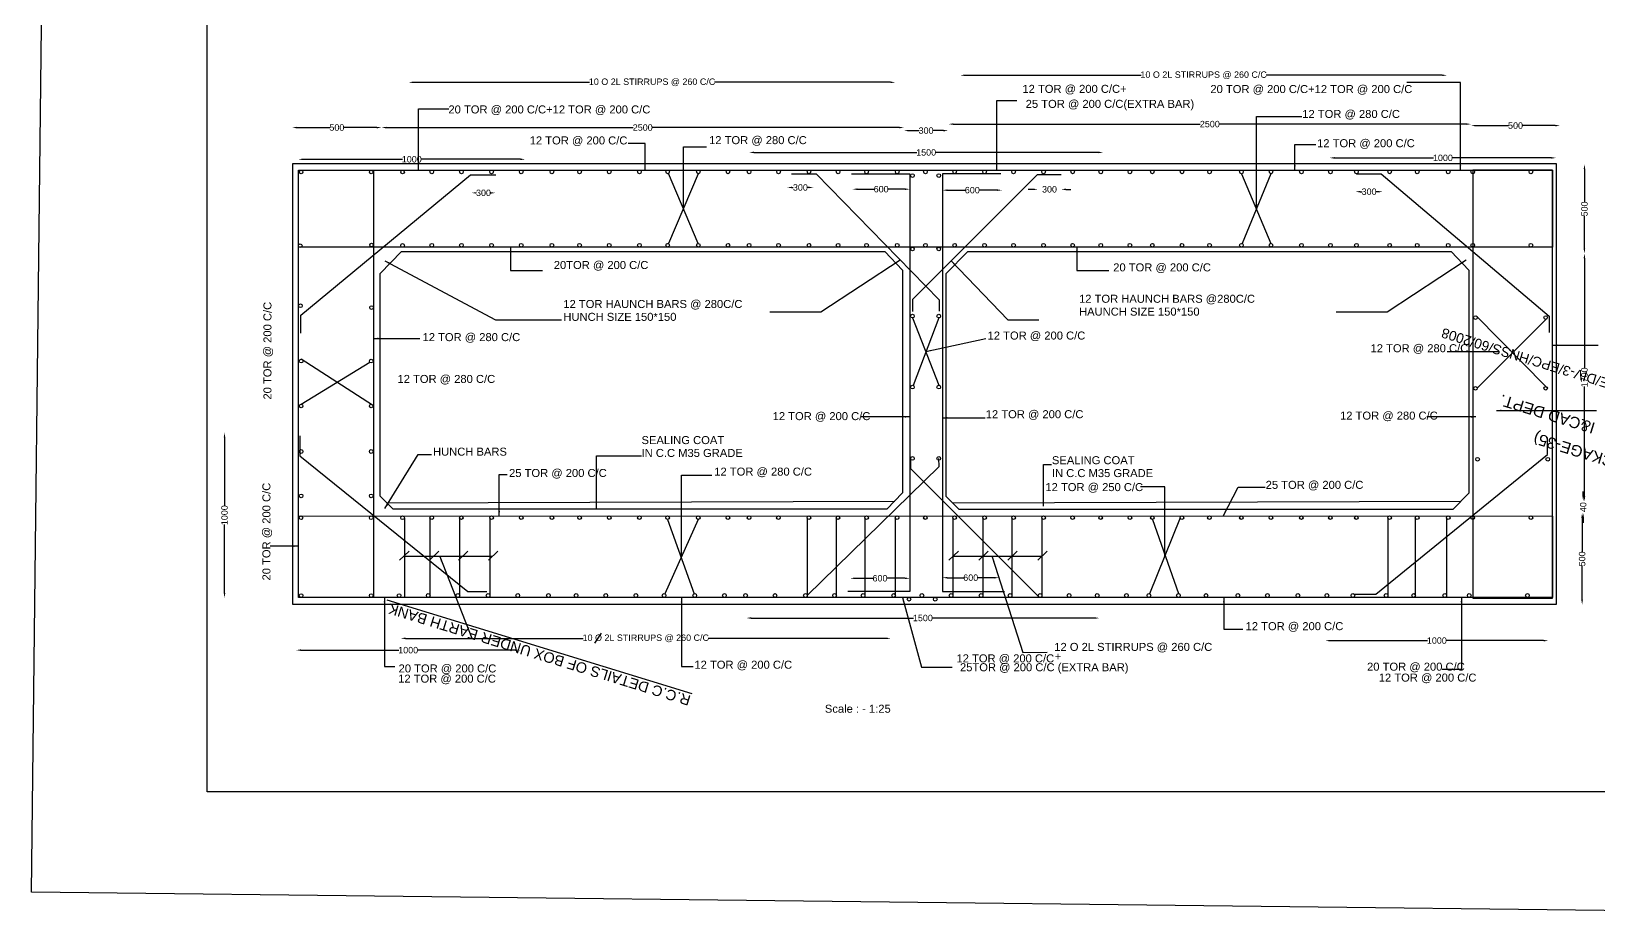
# Model space of a CAD drawing. Header units: millimetres. Extents: x 15950 to 31264, y 6093 to 16686.
# Drawn here: x 15950 to 25741, y 6093 to 11645 of the extents above; entities that cross this region are included whole.
import ezdxf

# ---------------------------------------------------------------- set-up
doc = ezdxf.new("R2010")
doc.units = ezdxf.units.MM
doc.header["$MEASUREMENT"] = 0
for name, color, linetype in [('DWG', 7, 'Continuous'), ('TEXT', 7, 'Continuous'), ('TXT @ 1', 7, 'Continuous')]:
    doc.layers.add(name, color=color, linetype=linetype)
doc.styles.add('Notes', font='arial.ttf', dxfattribs={"height": 0.1})
doc.styles.get("Standard").update_dxf_attribs({"font": 'arial.ttf'})
doc.dimstyles.new('Civil', dxfattribs={"dimtxt": 40, "dimasz": 30, "dimexe": 0.1, "dimexo": 0.0625, "dimgap": 0.09, "dimtad": 0, "dimdec": 0, "dimzin": 12, "dimdsep": 46, "dimtxsty": 'Standard', "dimcen": 0.1, "dimse1": 1, "dimse2": 1, "dimaunit": 1, "dimadec": 5, "dimazin": 2, "dimtfac": 1, "dimtdec": 0, "dimtofl": 0, "dimtmove": 0, "dimatfit": 3, "dimfxl": 1, "dimfrac": 1, "dimtolj": 1, "dimtzin": 0, "dimarcsym": 0})
picture_1 = doc.add_image_def('image1.jpg', size_in_pixel=(4808, 3296))

# ---------------------------------------------------------------- blocks, each defined once
blk = doc.blocks.new('*D75')
at = {"layer": 'Defpoints', "color": 0, "transparency": 16777216}
for p in [(17580, 11042.9), (18137.3, 11044.6), (18137.3, 11042.9)]:
    blk.add_point(p, dxfattribs=at)
at = {"layer": 'TEXT', "color": 0, "lineweight": -2, "transparency": 16777216}
for p, q in [((17610, 11044.6), (17814.4, 11044.6)), ((18107.3, 11044.6), (17902.8, 11044.6))]:
    blk.add_line(p, q, dxfattribs=at)
at = {"layer": 'TEXT', "color": 0, "transparency": 16777216}
for points in [[(17610, 11049.6), (17610, 11039.6), (17580, 11044.6)], [(18107.3, 11049.6), (18107.3, 11039.6), (18137.3, 11044.6)]]:
    blk.add_solid(points, dxfattribs=at)
at = {"layer": 'TEXT', "color": 0, "transparency": 16777216, "insert": (17858.6, 11044.6), "char_height": 40, "attachment_point": 5}
blk.add_mtext('\\A1;500', dxfattribs=at)
blk = doc.blocks.new('*D76')
at = {"layer": 'Defpoints', "color": 0, "transparency": 16777216}
for p in [(18137.3, 11026.9), (21401.6, 11044.6), (21401.6, 11026.9)]:
    blk.add_point(p, dxfattribs=at)
at = {"layer": 'TEXT', "color": 0, "lineweight": -2, "transparency": 16777216}
for p, q in [((18167.3, 11044.6), (19709.3, 11044.6)), ((21371.6, 11044.6), (19829.5, 11044.6))]:
    blk.add_line(p, q, dxfattribs=at)
at = {"layer": 'TEXT', "color": 0, "transparency": 16777216}
for points in [[(18167.3, 11049.6), (18167.3, 11039.6), (18137.3, 11044.6)], [(21371.6, 11049.6), (21371.6, 11039.6), (21401.6, 11044.6)]]:
    blk.add_solid(points, dxfattribs=at)
at = {"layer": 'TEXT', "color": 0, "transparency": 16777216, "insert": (19769.4, 11044.6), "char_height": 40, "attachment_point": 5}
blk.add_mtext('\\A1;2500', dxfattribs=at)
blk = doc.blocks.new('*D77')
at = {"layer": 'Defpoints', "color": 0, "transparency": 16777216}
for p in [(20434.2, 10894.9), (22645.3, 10894.9), (22645.3, 10889.5)]:
    blk.add_point(p, dxfattribs=at)
at = {"layer": 'TEXT', "color": 0, "lineweight": -2, "transparency": 16777216}
for p, q in [((20464.2, 10889.5), (21481.9, 10889.5)), ((22615.3, 10889.5), (21597.6, 10889.5))]:
    blk.add_line(p, q, dxfattribs=at)
at = {"layer": 'TEXT', "color": 0, "transparency": 16777216}
for points in [[(20464.2, 10894.5), (20464.2, 10884.5), (20434.2, 10889.5)], [(22615.3, 10894.5), (22615.3, 10884.5), (22645.3, 10889.5)]]:
    blk.add_solid(points, dxfattribs=at)
at = {"layer": 'TEXT', "color": 0, "transparency": 16777216, "insert": (21539.8, 10889.5), "char_height": 40, "attachment_point": 5}
blk.add_mtext('\\A1;1500', dxfattribs=at)
blk = doc.blocks.new('*D78')
at = {"layer": 'Defpoints', "color": 0, "transparency": 16777216}
for p in [(21401.6, 11026.9), (21677.7, 11026.9), (21677.7, 11025.6)]:
    blk.add_point(p, dxfattribs=at)
at = {"layer": 'TEXT', "color": 0, "lineweight": -2, "transparency": 16777216}
for p, q in [((21431.6, 11025.6), (21495.4, 11025.6)), ((21647.7, 11025.6), (21583.8, 11025.6))]:
    blk.add_line(p, q, dxfattribs=at)
at = {"layer": 'TEXT', "color": 0, "transparency": 16777216}
for points in [[(21431.6, 11030.6), (21431.6, 11020.6), (21401.6, 11025.6)], [(21647.7, 11030.6), (21647.7, 11020.6), (21677.7, 11025.6)]]:
    blk.add_solid(points, dxfattribs=at)
at = {"layer": 'TEXT', "color": 0, "transparency": 16777216, "insert": (21539.6, 11025.6), "char_height": 40, "attachment_point": 5}
blk.add_mtext('\\A1;300', dxfattribs=at)
blk = doc.blocks.new('*D79')
at = {"layer": 'Defpoints', "color": 0, "transparency": 16777216}
for p in [(24943.6, 11066.2), (21680.4, 11025.2), (24943.6, 11025.2)]:
    blk.add_point(p, dxfattribs=at)
at = {"layer": 'TEXT', "color": 0, "lineweight": -2, "transparency": 16777216}
for p, q in [((21710.4, 11066.2), (23251.9, 11066.2)), ((24913.6, 11066.2), (23372.1, 11066.2))]:
    blk.add_line(p, q, dxfattribs=at)
at = {"layer": 'TEXT', "color": 0, "transparency": 16777216}
for points in [[(21710.4, 11071.2), (21710.4, 11061.2), (21680.4, 11066.2)], [(24913.6, 11071.2), (24913.6, 11061.2), (24943.6, 11066.2)]]:
    blk.add_solid(points, dxfattribs=at)
at = {"layer": 'TEXT', "color": 0, "transparency": 16777216, "insert": (23312, 11066.2), "char_height": 40, "attachment_point": 5}
blk.add_mtext('\\A1;2500', dxfattribs=at)
blk = doc.blocks.new('*D80')
at = {"layer": 'Defpoints', "color": 0, "transparency": 16777216}
for p in [(24943.6, 11066.2), (25500, 11066.2), (25500, 11056.9)]:
    blk.add_point(p, dxfattribs=at)
at = {"layer": 'TEXT', "color": 0, "lineweight": -2, "transparency": 16777216}
for p, q in [((24973.6, 11056.9), (25177.6, 11056.9)), ((25470, 11056.9), (25266, 11056.9))]:
    blk.add_line(p, q, dxfattribs=at)
at = {"layer": 'TEXT', "color": 0, "transparency": 16777216}
for points in [[(24973.6, 11061.9), (24973.6, 11051.9), (24943.6, 11056.9)], [(25470, 11061.9), (25470, 11051.9), (25500, 11056.9)]]:
    blk.add_solid(points, dxfattribs=at)
at = {"layer": 'TEXT', "color": 0, "transparency": 16777216, "insert": (25221.8, 11056.9), "char_height": 40, "attachment_point": 5}
blk.add_mtext('\\A1;500', dxfattribs=at)
blk = doc.blocks.new('*D81')
at = {"layer": 'Defpoints', "color": 0, "transparency": 16777216}
for p in [(20672.1, 10672), (20836.4, 10672), (20836.4, 10670.7)]:
    blk.add_point(p, dxfattribs=at)
at = {"layer": 'TEXT', "color": 0, "lineweight": -2, "transparency": 16777216}
for p, q in [((20702.1, 10670.7), (20710, 10670.7)), ((20806.4, 10670.7), (20798.4, 10670.7))]:
    blk.add_line(p, q, dxfattribs=at)
at = {"layer": 'TEXT', "color": 0, "transparency": 16777216}
for points in [[(20702.1, 10675.7), (20702.1, 10665.7), (20672.1, 10670.7)], [(20806.4, 10675.7), (20806.4, 10665.7), (20836.4, 10670.7)]]:
    blk.add_solid(points, dxfattribs=at)
at = {"layer": 'TEXT', "color": 0, "transparency": 16777216, "insert": (20754.2, 10670.7), "char_height": 40, "attachment_point": 5}
blk.add_mtext('\\A1;300', dxfattribs=at)
blk = doc.blocks.new('*D97')
at = {"layer": 'Defpoints', "color": 0, "transparency": 16777216}
for p in [(21080.6, 10659.9), (21437.2, 10659.9), (21437.2, 10659.9)]:
    blk.add_point(p, dxfattribs=at)
at = {"layer": 'TEXT', "color": 0, "lineweight": -2, "transparency": 16777216}
for p, q in [((21110.6, 10659.9), (21214.6, 10659.9)), ((21407.2, 10659.9), (21303.2, 10659.9))]:
    blk.add_line(p, q, dxfattribs=at)
at = {"layer": 'TEXT', "color": 0, "transparency": 16777216}
for points in [[(21110.6, 10664.9), (21110.6, 10654.9), (21080.6, 10659.9)], [(21407.2, 10664.9), (21407.2, 10654.9), (21437.2, 10659.9)]]:
    blk.add_solid(points, dxfattribs=at)
at = {"layer": 'TEXT', "color": 0, "transparency": 16777216, "insert": (21258.9, 10659.9), "char_height": 40, "attachment_point": 5}
blk.add_mtext('\\A1;600', dxfattribs=at)
blk = doc.blocks.new('*D98')
at = {"layer": 'Defpoints', "color": 0, "transparency": 16777216}
for p in [(21642, 10655.1), (22014.3, 10655.1), (22014.3, 10653.8)]:
    blk.add_point(p, dxfattribs=at)
at = {"layer": 'TEXT', "color": 0, "lineweight": -2, "transparency": 16777216}
for p, q in [((21672, 10653.8), (21783.8, 10653.8)), ((21984.3, 10653.8), (21872.5, 10653.8))]:
    blk.add_line(p, q, dxfattribs=at)
at = {"layer": 'TEXT', "color": 0, "transparency": 16777216}
for points in [[(21672, 10658.8), (21672, 10648.8), (21642, 10653.8)], [(21984.3, 10658.8), (21984.3, 10648.8), (22014.3, 10653.8)]]:
    blk.add_solid(points, dxfattribs=at)
at = {"layer": 'TEXT', "color": 0, "transparency": 16777216, "insert": (21828.2, 10653.8), "char_height": 40, "attachment_point": 5}
blk.add_mtext('\\A1;600', dxfattribs=at)
blk = doc.blocks.new('*D82')
at = {"layer": 'Defpoints', "color": 0, "transparency": 16777216}
for p in [(22237.2, 10656.3), (22383.5, 10658.8), (22383.5, 10656.3)]:
    blk.add_point(p, dxfattribs=at)
at = {"layer": 'TEXT', "color": 0, "lineweight": -2, "transparency": 16777216}
for p, q in [((22207.2, 10658.8), (22177.2, 10658.8)), ((22413.5, 10658.8), (22443.5, 10658.8))]:
    blk.add_line(p, q, dxfattribs=at)
at = {"layer": 'TEXT', "color": 0, "transparency": 16777216}
for points in [[(22207.2, 10663.8), (22207.2, 10653.8), (22237.2, 10658.8)], [(22413.5, 10663.8), (22413.5, 10653.8), (22383.5, 10658.8)]]:
    blk.add_solid(points, dxfattribs=at)
at = {"layer": 'TEXT', "color": 0, "transparency": 16777216, "insert": (22310.4, 10658.8), "char_height": 40, "attachment_point": 5}
blk.add_mtext('\\A1;300', dxfattribs=at)
blk = doc.blocks.new('*D83')
at = {"layer": 'Defpoints', "color": 0, "transparency": 16777216}
for p in [(24222.1, 10647.3), (24392.1, 10647.3), (24392.1, 10644.2)]:
    blk.add_point(p, dxfattribs=at)
at = {"layer": 'TEXT', "color": 0, "lineweight": -2, "transparency": 16777216}
for p, q in [((24252.1, 10644.2), (24262.9, 10644.2)), ((24362.1, 10644.2), (24351.3, 10644.2))]:
    blk.add_line(p, q, dxfattribs=at)
at = {"layer": 'TEXT', "color": 0, "transparency": 16777216}
for points in [[(24252.1, 10649.2), (24252.1, 10639.2), (24222.1, 10644.2)], [(24362.1, 10649.2), (24362.1, 10639.2), (24392.1, 10644.2)]]:
    blk.add_solid(points, dxfattribs=at)
at = {"layer": 'TEXT', "color": 0, "transparency": 16777216, "insert": (24307.1, 10644.2), "char_height": 40, "attachment_point": 5}
blk.add_mtext('\\A1;300', dxfattribs=at)
blk = doc.blocks.new('*D84')
at = {"layer": 'Defpoints', "color": 0, "transparency": 16777216}
for p in [(24061.3, 10849.2), (25475.1, 10855.4), (25475.1, 10849.2)]:
    blk.add_point(p, dxfattribs=at)
at = {"layer": 'TEXT', "color": 0, "lineweight": -2, "transparency": 16777216}
for p, q in [((24091.3, 10855.4), (24710.3, 10855.4)), ((25445.1, 10855.4), (24826.1, 10855.4))]:
    blk.add_line(p, q, dxfattribs=at)
at = {"layer": 'TEXT', "color": 0, "transparency": 16777216}
for points in [[(24091.3, 10860.4), (24091.3, 10850.4), (24061.3, 10855.4)], [(25445.1, 10860.4), (25445.1, 10850.4), (25475.1, 10855.4)]]:
    blk.add_solid(points, dxfattribs=at)
at = {"layer": 'TEXT', "color": 0, "transparency": 16777216, "insert": (24768.2, 10855.4), "char_height": 40, "attachment_point": 5}
blk.add_mtext('\\A1;1000', dxfattribs=at)
blk = doc.blocks.new('*D85')
at = {"layer": 'Defpoints', "color": 0, "transparency": 16777216}
for p in [(25648.2, 10815.3), (25652.3, 10815.3), (25648.2, 10258.2)]:
    blk.add_point(p, dxfattribs=at)
at = {"layer": 'TEXT', "color": 0, "lineweight": -2, "transparency": 16777216}
for p, q in [((25652.3, 10785.3), (25652.3, 10581)), ((25652.3, 10288.2), (25652.3, 10492.5))]:
    blk.add_line(p, q, dxfattribs=at)
at = {"layer": 'TEXT', "color": 0, "transparency": 16777216}
for points in [[(25647.3, 10785.3), (25657.3, 10785.3), (25652.3, 10815.3)], [(25647.3, 10288.2), (25657.3, 10288.2), (25652.3, 10258.2)]]:
    blk.add_solid(points, dxfattribs=at)
at = {"layer": 'TEXT', "color": 0, "transparency": 16777216, "insert": (25652.3, 10536.7), "char_height": 40, "attachment_point": 5, "rotation": 90}
blk.add_mtext('\\A1;500', dxfattribs=at)
blk = doc.blocks.new('*D86')
at = {"layer": 'Defpoints', "color": 0, "transparency": 16777216}
for p in [(25652.3, 10258.2), (25652.3, 8711.8), (25652.3, 8711.8)]:
    blk.add_point(p, dxfattribs=at)
at = {"layer": 'TEXT', "color": 0, "lineweight": -2, "transparency": 16777216}
for p, q in [((25652.3, 10228.2), (25652.3, 9542.9)), ((25652.3, 8741.8), (25652.3, 9427.1))]:
    blk.add_line(p, q, dxfattribs=at)
at = {"layer": 'TEXT', "color": 0, "transparency": 16777216}
for points in [[(25647.3, 10228.2), (25657.3, 10228.2), (25652.3, 10258.2)], [(25647.3, 8741.8), (25657.3, 8741.8), (25652.3, 8711.8)]]:
    blk.add_solid(points, dxfattribs=at)
at = {"layer": 'TEXT', "color": 0, "transparency": 16777216, "insert": (25652.3, 9485), "char_height": 40, "attachment_point": 5, "rotation": 90}
blk.add_mtext('\\A1;1700', dxfattribs=at)
blk = doc.blocks.new('*D87')
at = {"layer": 'Defpoints', "color": 0, "transparency": 16777216}
for p in [(25644.9, 8637.6), (25652.3, 8711.8), (25652.3, 8637.6)]:
    blk.add_point(p, dxfattribs=at)
at = {"layer": 'TEXT', "color": 0, "lineweight": -2, "transparency": 16777216}
for p, q in [((25644.9, 8741.8), (25644.9, 8771.8)), ((25644.9, 8607.6), (25644.9, 8577.6))]:
    blk.add_line(p, q, dxfattribs=at)
at = {"layer": 'TEXT', "color": 0, "transparency": 16777216}
for points in [[(25639.9, 8741.8), (25649.9, 8741.8), (25644.9, 8711.8)], [(25639.9, 8607.6), (25649.9, 8607.6), (25644.9, 8637.6)]]:
    blk.add_solid(points, dxfattribs=at)
at = {"layer": 'TEXT', "color": 0, "transparency": 16777216, "insert": (25644.9, 8674.7), "char_height": 40, "attachment_point": 5, "rotation": 90}
blk.add_mtext('\\A1;40', dxfattribs=at)
blk = doc.blocks.new('*D88')
at = {"layer": 'Defpoints', "color": 0, "transparency": 16777216}
for p in [(25644.9, 8637.6), (25637.7, 8066.1), (25644.9, 8066.1)]:
    blk.add_point(p, dxfattribs=at)
at = {"layer": 'TEXT', "color": 0, "lineweight": -2, "transparency": 16777216}
for p, q in [((25637.7, 8607.6), (25637.7, 8396)), ((25637.7, 8096.1), (25637.7, 8307.6))]:
    blk.add_line(p, q, dxfattribs=at)
at = {"layer": 'TEXT', "color": 0, "transparency": 16777216}
for points in [[(25632.7, 8607.6), (25642.7, 8607.6), (25637.7, 8637.6)], [(25632.7, 8096.1), (25642.7, 8096.1), (25637.7, 8066.1)]]:
    blk.add_solid(points, dxfattribs=at)
at = {"layer": 'TEXT', "color": 0, "transparency": 16777216, "insert": (25637.7, 8351.8), "char_height": 40, "attachment_point": 5, "rotation": 90}
blk.add_mtext('\\A1;500', dxfattribs=at)
blk = doc.blocks.new('*D90')
at = {"layer": 'Defpoints', "color": 0, "transparency": 16777216}
for p in [(24033.2, 7848.4), (25427.3, 7848.4), (25427.3, 7841.1)]:
    blk.add_point(p, dxfattribs=at)
at = {"layer": 'TEXT', "color": 0, "lineweight": -2, "transparency": 16777216}
for p, q in [((24063.2, 7841.1), (24672.4, 7841.1)), ((25397.3, 7841.1), (24788.1, 7841.1))]:
    blk.add_line(p, q, dxfattribs=at)
at = {"layer": 'TEXT', "color": 0, "transparency": 16777216}
for points in [[(24063.2, 7846.1), (24063.2, 7836.1), (24033.2, 7841.1)], [(25397.3, 7846.1), (25397.3, 7836.1), (25427.3, 7841.1)]]:
    blk.add_solid(points, dxfattribs=at)
at = {"layer": 'TEXT', "color": 0, "transparency": 16777216, "insert": (24730.3, 7841.1), "char_height": 40, "attachment_point": 5}
blk.add_mtext('\\A1;1000', dxfattribs=at)
blk = doc.blocks.new('*D91')
at = {"layer": 'Defpoints', "color": 0, "transparency": 16777216}
for p in [(20417.3, 7986.8), (22621.8, 7986.8), (22621.8, 7982.4)]:
    blk.add_point(p, dxfattribs=at)
at = {"layer": 'TEXT', "color": 0, "lineweight": -2, "transparency": 16777216}
for p, q in [((20447.3, 7982.4), (21461.7, 7982.4)), ((22591.8, 7982.4), (21577.4, 7982.4))]:
    blk.add_line(p, q, dxfattribs=at)
at = {"layer": 'TEXT', "color": 0, "transparency": 16777216}
for points in [[(20447.3, 7987.4), (20447.3, 7977.4), (20417.3, 7982.4)], [(22591.8, 7987.4), (22591.8, 7977.4), (22621.8, 7982.4)]]:
    blk.add_solid(points, dxfattribs=at)
at = {"layer": 'TEXT', "color": 0, "transparency": 16777216, "insert": (21519.5, 7982.4), "char_height": 40, "attachment_point": 5}
blk.add_mtext('\\A1;1500', dxfattribs=at)
blk = doc.blocks.new('*D99')
at = {"layer": 'Defpoints', "color": 0, "transparency": 16777216}
for p in [(21066.1, 8230.4), (21437.2, 8230.4), (21437.2, 8230.4)]:
    blk.add_point(p, dxfattribs=at)
at = {"layer": 'TEXT', "color": 0, "lineweight": -2, "transparency": 16777216}
for p, q in [((21096.1, 8230.4), (21207.3, 8230.4)), ((21407.2, 8230.4), (21296, 8230.4))]:
    blk.add_line(p, q, dxfattribs=at)
at = {"layer": 'TEXT', "color": 0, "transparency": 16777216}
for points in [[(21096.1, 8235.4), (21096.1, 8225.4), (21066.1, 8230.4)], [(21407.2, 8235.4), (21407.2, 8225.4), (21437.2, 8230.4)]]:
    blk.add_solid(points, dxfattribs=at)
at = {"layer": 'TEXT', "color": 0, "transparency": 16777216, "insert": (21251.6, 8230.4), "char_height": 40, "attachment_point": 5}
blk.add_mtext('\\A1;600', dxfattribs=at)
blk = doc.blocks.new('*D100')
at = {"layer": 'Defpoints', "color": 0, "transparency": 16777216}
for p in [(21642, 8230.4), (21994.8, 8234.1), (21994.8, 8234.1)]:
    blk.add_point(p, dxfattribs=at)
at = {"layer": 'TEXT', "color": 0, "lineweight": -2, "transparency": 16777216}
for p, q in [((21672, 8234.1), (21774.1, 8234.1)), ((21964.8, 8234.1), (21862.7, 8234.1))]:
    blk.add_line(p, q, dxfattribs=at)
at = {"layer": 'TEXT', "color": 0, "transparency": 16777216}
for points in [[(21672, 8239.1), (21672, 8229.1), (21642, 8234.1)], [(21964.8, 8239.1), (21964.8, 8229.1), (21994.8, 8234.1)]]:
    blk.add_solid(points, dxfattribs=at)
at = {"layer": 'TEXT', "color": 0, "transparency": 16777216, "insert": (21818.4, 8234.1), "char_height": 40, "attachment_point": 5}
blk.add_mtext('\\A1;600', dxfattribs=at)
blk = doc.blocks.new('*D92')
at = {"layer": 'Defpoints', "color": 0, "transparency": 16777216}
for p in [(18257.4, 7852.4), (21319.5, 7855.5), (21319.5, 7852.4)]:
    blk.add_point(p, dxfattribs=at)
at = {"layer": 'TEXT', "color": 0, "lineweight": -2, "transparency": 16777216}
for p, q in [((18287.4, 7855.5), (19397.7, 7855.5)), ((21289.5, 7855.5), (20179.2, 7855.5))]:
    blk.add_line(p, q, dxfattribs=at)
at = {"layer": 'TEXT', "color": 0, "transparency": 16777216}
for points in [[(18287.4, 7860.5), (18287.4, 7850.5), (18257.4, 7855.5)], [(21289.5, 7860.5), (21289.5, 7850.5), (21319.5, 7855.5)]]:
    blk.add_solid(points, dxfattribs=at)
at = {"layer": 'TEXT', "color": 0, "transparency": 16777216, "insert": (19788.5, 7855.5), "char_height": 40, "attachment_point": 5}
blk.add_mtext('\\A1;10 O 2L STIRRUPS @ 260 C/C', dxfattribs=at)
blk = doc.blocks.new('*D93')
at = {"layer": 'Defpoints', "color": 0, "transparency": 16777216}
for p in [(17603.8, 7781.9), (17603.8, 7779.4), (19004.3, 7779.4)]:
    blk.add_point(p, dxfattribs=at)
at = {"layer": 'TEXT', "color": 0, "lineweight": -2, "transparency": 16777216}
for p, q in [((17633.8, 7781.9), (18246.2, 7781.9)), ((18974.3, 7781.9), (18361.9, 7781.9))]:
    blk.add_line(p, q, dxfattribs=at)
at = {"layer": 'TEXT', "color": 0, "transparency": 16777216}
for points in [[(17633.8, 7786.9), (17633.8, 7776.9), (17603.8, 7781.9)], [(18974.3, 7786.9), (18974.3, 7776.9), (19004.3, 7781.9)]]:
    blk.add_solid(points, dxfattribs=at)
at = {"layer": 'TEXT', "color": 0, "transparency": 16777216, "insert": (18304.1, 7781.9), "char_height": 40, "attachment_point": 5}
blk.add_mtext('\\A1;1000', dxfattribs=at)
blk = doc.blocks.new('*D94')
at = {"layer": 'Defpoints', "color": 0, "transparency": 16777216}
for p in [(17156.7, 9140.1), (17161.2, 9140.1), (17161.2, 8108.6)]:
    blk.add_point(p, dxfattribs=at)
at = {"layer": 'TEXT', "color": 0, "lineweight": -2, "transparency": 16777216}
for p, q in [((17156.7, 9110.1), (17156.7, 8682.2)), ((17156.7, 8138.6), (17156.7, 8566.5))]:
    blk.add_line(p, q, dxfattribs=at)
at = {"layer": 'TEXT', "color": 0, "transparency": 16777216}
for points in [[(17151.7, 9110.1), (17161.7, 9110.1), (17156.7, 9140.1)], [(17151.7, 8138.6), (17161.7, 8138.6), (17156.7, 8108.6)]]:
    blk.add_solid(points, dxfattribs=at)
at = {"layer": 'TEXT', "color": 0, "transparency": 16777216, "insert": (17156.7, 8624.3), "char_height": 40, "attachment_point": 5, "rotation": 90}
blk.add_mtext('\\A1;1000', dxfattribs=at)
blk = doc.blocks.new('*D95')
at = {"layer": 'Defpoints', "color": 0, "transparency": 16777216}
for p in [(18700.3, 10649.2), (18849, 10649.2), (18849, 10636.9)]:
    blk.add_point(p, dxfattribs=at)
at = {"layer": 'TEXT', "color": 0, "lineweight": -2, "transparency": 16777216}
for p, q in [((18730.3, 10636.9), (18730.4, 10636.9)), ((18819, 10636.9), (18818.8, 10636.9))]:
    blk.add_line(p, q, dxfattribs=at)
at = {"layer": 'TEXT', "color": 0, "transparency": 16777216}
for points in [[(18730.3, 10641.9), (18730.3, 10631.9), (18700.3, 10636.9)], [(18819, 10641.9), (18819, 10631.9), (18849, 10636.9)]]:
    blk.add_solid(points, dxfattribs=at)
at = {"layer": 'TEXT', "color": 0, "transparency": 16777216, "insert": (18774.6, 10636.9), "char_height": 40, "attachment_point": 5}
blk.add_mtext('\\A1;300', dxfattribs=at)
blk = doc.blocks.new('*D96')
at = {"layer": 'Defpoints', "color": 0, "transparency": 16777216}
for p in [(17618.2, 10846.4), (17618.2, 10843), (19034.8, 10843)]:
    blk.add_point(p, dxfattribs=at)
at = {"layer": 'TEXT', "color": 0, "lineweight": -2, "transparency": 16777216}
for p, q in [((17648.2, 10846.4), (18268.6, 10846.4)), ((19004.8, 10846.4), (18384.4, 10846.4))]:
    blk.add_line(p, q, dxfattribs=at)
at = {"layer": 'TEXT', "color": 0, "transparency": 16777216}
for points in [[(17648.2, 10851.4), (17648.2, 10841.4), (17618.2, 10846.4)], [(19004.8, 10851.4), (19004.8, 10841.4), (19034.8, 10846.4)]]:
    blk.add_solid(points, dxfattribs=at)
at = {"layer": 'TEXT', "color": 0, "transparency": 16777216, "insert": (18326.5, 10846.4), "char_height": 40, "attachment_point": 5}
blk.add_mtext('\\A1;1000', dxfattribs=at)
blk = doc.blocks.new('*D101')
at = {"layer": 'Defpoints', "color": 0, "transparency": 16777216}
for p in [(18307.3, 11336.6), (21348, 11340.6), (21348, 11327.1)]:
    blk.add_point(p, dxfattribs=at)
at = {"layer": 'TEXT', "color": 0, "lineweight": -2, "transparency": 16777216}
for p, q in [((18337.3, 11327.1), (19436.9, 11327.1)), ((21318, 11327.1), (20218.4, 11327.1))]:
    blk.add_line(p, q, dxfattribs=at)
at = {"layer": 'TEXT', "color": 0, "transparency": 16777216}
for points in [[(18337.3, 11332.1), (18337.3, 11322.1), (18307.3, 11327.1)], [(21318, 11332.1), (21318, 11322.1), (21348, 11327.1)]]:
    blk.add_solid(points, dxfattribs=at)
at = {"layer": 'TEXT', "color": 0, "transparency": 16777216, "insert": (19827.7, 11327.1), "char_height": 40, "attachment_point": 5}
blk.add_mtext('\\A1;10 O 2L STIRRUPS @ 260 C/C', dxfattribs=at)
blk = doc.blocks.new('*D102')
at = {"layer": 'Defpoints', "color": 0, "transparency": 16777216}
for p in [(21753.1, 11380.8), (24793.8, 11384.7), (24793.8, 11371.2)]:
    blk.add_point(p, dxfattribs=at)
at = {"layer": 'TEXT', "color": 0, "lineweight": -2, "transparency": 16777216}
for p, q in [((21783.1, 11371.2), (22882.7, 11371.2)), ((24763.8, 11371.2), (23664.3, 11371.2))]:
    blk.add_line(p, q, dxfattribs=at)
at = {"layer": 'TEXT', "color": 0, "transparency": 16777216}
for points in [[(21783.1, 11376.2), (21783.1, 11366.2), (21753.1, 11371.2)], [(24763.8, 11376.2), (24763.8, 11366.2), (24793.8, 11371.2)]]:
    blk.add_solid(points, dxfattribs=at)
at = {"layer": 'TEXT', "color": 0, "transparency": 16777216, "insert": (23273.5, 11371.2), "char_height": 40, "attachment_point": 5}
blk.add_mtext('\\A1;10 O 2L STIRRUPS @ 260 C/C', dxfattribs=at)

msp = doc.modelspace()

# ---------------------------------------------------------------- linework, layer by layer
at = {"layer": 'DWG'}
for points in [[(17583.6, 10821.1), (25475.1, 10821.1), (25475.1, 8066.1), (17583.6, 8066.1)], [(17618.1, 10778.6), (25452.1, 10778.6), (25452.1, 10298.1), (17618.1, 10298.1)], [(17618.1, 10778.6), (18087.1, 10778.6), (18087.1, 8110.1), (17618.1, 8110.1)], [(25452.1, 10778.6), (24954.6, 10778.6), (24954.6, 8105.6), (25452.1, 8105.6)], [(17618.1, 8620.1), (25452.1, 8618.6), (25452.1, 8110.6), (17618.1, 8110.6)]]:
    msp.add_lwpolyline(points, close=True, dxfattribs=at)
for points in [[(17633.6, 9761.6), (17633.6, 9874.1), (18693.1, 10748.6), (18851.1, 10748.6)], [(20116.5, 10321.1), (19929.6, 10757)], [(20116.6, 10756.1), (19929.6, 10320.2)], [(20698.2, 10755.6), (20852.2, 10755.6), (21620.8, 9968.3), (21620.8, 9898.3)], [(21073.6, 10755.5), (21437.2, 10755.5), (21437.2, 8147.1), (21050, 8147.1)], [(21457.7, 9896.4), (21457.7, 9972.6), (22235.2, 10752.4), (22383.7, 10752.4)], [(22005.6, 10755.5), (21642, 10755.5), (21642, 8147.1), (22029.2, 8147.1)], [(23509.1, 10756.1), (23694.1, 10321.1)], [(23694.1, 10756.1), (23513.5, 10320.2)], [(24227.6, 10756.1), (24381.5, 10756.1), (25432, 9866.2), (25432, 9764.8)], [(18129, 10134), (18263.3, 10270.7)], [(18263.3, 10270.7), (21281.9, 10270.7)], [(21281.9, 10270.7), (21393.1, 10154.9)], [(21666, 10133.4), (21800.4, 10270)], [(21800.4, 10270), (24818.9, 10270)], [(24818.9, 10270), (24930.1, 10154.2)], [(18129, 8742.5), (18129, 10134)], [(21393.1, 10154.9), (21393.1, 8763.4)], [(21666, 8741.8), (21666, 10133.4)], [(24930.1, 10154.2), (24930.1, 8762.7)], [(21454.6, 9856), (21618.6, 9436)], [(21618.6, 9856), (21458.7, 9435.2)], [(24975, 9869.1), (25410.1, 9428.1)], [(25410.1, 9846.6), (24983.1, 9416.6)], [(17636.6, 9600.6), (18081.6, 9314.1)], [(17635.1, 9317.6), (18063.8, 9580.6)], [(17628.1, 9120.6), (17628.1, 8995.1), (18677.1, 8147.1), (18796.1, 8147.1)], [(24212.5, 8132.3), (24348.3, 8132.3), (25421.5, 9002.5), (25421.5, 9110)], [(18129, 8742.5), (18209.5, 8661.6)], [(21293.7, 8661.6), (21393.1, 8763.4)], [(21666, 8741.8), (21746.5, 8660.9)], [(24830.7, 8660.9), (24930.1, 8762.7)], [(18169.2, 8702.1), (21343.4, 8712.5)], [(21293.7, 8661.6), (18209.5, 8661.6)], [(21706.3, 8701.4), (24880.4, 8711.8)], [(24830.7, 8660.9), (21746.5, 8660.9)], [(18280.3, 8608.5), (18280.3, 8110.6)], [(18439.8, 8608.9), (18439.8, 8111.1)], [(18624.8, 8609), (18624.8, 8111.1)], [(18813.3, 8609), (18813.3, 8111.1)], [(20115.7, 8597.5), (19907.8, 8133.6)], [(19924.8, 8597.5), (20090.7, 8133.9)], [(20796.3, 8609), (20796.3, 8111.1)], [(20977.8, 8609), (20977.8, 8111.1)], [(21156.3, 8609), (21156.3, 8111.1)], [(21347.3, 8609), (21347.3, 8111.1)], [(21706.3, 8609), (21706.3, 8111.1)], [(21893.3, 8609), (21893.3, 8111.1)], [(22074.3, 8609), (22074.3, 8111.1)], [(22261.8, 8609), (22261.8, 8111.1)], [(23126.3, 8609), (22935.4, 8133.8)], [(22954.5, 8597.6), (23116.1, 8134.6)], [(24423.8, 8609), (24423.8, 8111.1)], [(24595.8, 8609), (24595.8, 8111.1)], [(24789.8, 8609), (24789.8, 8111.1)]]:
    msp.add_lwpolyline(points, dxfattribs=at)
for centre in [(17635.1, 10767.1), (18073.6, 10767.1), (18269.1, 10767.1), (18451.6, 10767.6), (18636.6, 10767.6), (18825.1, 10767.6), (19010.6, 10767.6), (19202.1, 10767.6), (19375.1, 10767.6), (19560.1, 10767.6), (19749.1, 10767.6), (19925.1, 10767.6), (20116.6, 10767.6), (20302.1, 10767.6), (20434.1, 10767.6), (20617.6, 10767.6), (20808.1, 10767.6), (20989.6, 10767.6), (21168.1, 10767.6), (21359.1, 10767.6), (21535.1, 10767.6), (21718.1, 10767.6), (21905.1, 10767.6), (22086.1, 10767.6), (22273.6, 10767.6), (22455.1, 10767.6), (22630.6, 10767.6), (22813.1, 10767.6), (22953.1, 10767.6), (23138.1, 10767.6), (23310.1, 10767.6), (23509.1, 10767.6), (23694.1, 10767.6), (23884.1, 10767.6), (24065.1, 10767.6), (24227.6, 10767.6), (24435.6, 10767.6), (24607.6, 10767.6), (24801.6, 10767.6), (24954.6, 10767.6), (25318.1, 10767.6), (21454.6, 10744.6), (21618.6, 10744.6), (17629.6, 10307.1), (18075.1, 10311.6), (18269.1, 10309.1), (18451.6, 10309.6), (18636.6, 10309.6), (18825.1, 10309.6), (19010.6, 10309.6), (19202.1, 10309.6), (19375.1, 10309.6), (19560.1, 10309.6), (19749.1, 10309.6), (19925.1, 10309.6), (20116.6, 10309.6), (20302.1, 10309.6), (20434.1, 10309.6), (20617.6, 10309.6), (20808.1, 10309.6), (20989.6, 10309.6), (21168.1, 10309.6), (21359.1, 10309.6), (21454.6, 10286.6), (21535.1, 10309.6), (21618.6, 10286.6), (21718.1, 10309.6), (21905.1, 10309.6), (22086.1, 10309.6), (22273.6, 10309.6), (22455.1, 10309.6), (22630.6, 10309.6), (22813.1, 10309.6), (22953.1, 10309.6), (23138.1, 10309.6), (23310.1, 10309.6), (23509.1, 10309.6), (23694.1, 10309.6), (23884.1, 10309.6), (24065.1, 10309.6), (24227.6, 10309.6), (24435.6, 10309.6), (24607.6, 10309.6), (24801.6, 10309.6), (24954.6, 10309.6), (25318.1, 10309.6), (17631.1, 9932.1), (18075.1, 9920.6), (21454.6, 9867.5), (21618.6, 9867.5), (24971.6, 9858.1), (25410.1, 9858.1), (17635.1, 9586.6), (18073.6, 9586.6), (21454.6, 9424.5), (21618.6, 9424.5), (24971.6, 9416.6), (25410.1, 9416.6), (17635.1, 9306.1), (18073.6, 9306.1), (17635.1, 9022.1), (18073.6, 9022.1), (21454.6, 8979), (21618.6, 8979), (24984.6, 8974.1), (25423.1, 8974.1), (17635.1, 8744.6), (18073.6, 8744.6), (17634.7, 8608.6), (18073.2, 8608.6), (18268.8, 8608.5), (18451.3, 8609), (18636.3, 8609), (18824.8, 8609), (19010.3, 8609), (19201.8, 8609), (19374.8, 8609), (19559.8, 8609), (19748.8, 8609), (19924.8, 8609), (20116.3, 8609), (20301.8, 8609), (20433.8, 8609), (20617.3, 8609), (20807.8, 8609), (20989.3, 8609), (21167.8, 8609), (21358.8, 8609), (21534.8, 8609), (21717.8, 8609), (21904.8, 8609), (22085.8, 8609), (22273.3, 8609), (22454.8, 8609), (22630.3, 8609), (22812.8, 8609), (22952.8, 8609), (23137.8, 8609), (23309.8, 8609), (23508.8, 8609), (23693.8, 8609), (23883.8, 8609), (24064.8, 8609), (24227.3, 8609), (24435.3, 8609), (24607.3, 8609), (24801.3, 8609), (24954.3, 8609), (25317.8, 8609), (17635.1, 8122.6), (18073.6, 8122.6), (18247.1, 8122.6), (18429.6, 8123.1), (18614.6, 8123.1), (18803.1, 8123.1), (18988.6, 8123.1), (19180.1, 8123.1), (19353.1, 8123.1), (19538.1, 8123.1), (19727.1, 8123.1), (19903.1, 8123.1), (20094.6, 8123.1), (20280.1, 8123.1), (20412.1, 8123.1), (20595.6, 8123.1), (20786.1, 8123.1), (20967.6, 8123.1), (21146.1, 8123.1), (21337.1, 8123.1), (21513.1, 8123.1), (21696.1, 8123.1), (21883.1, 8123.1), (22064.1, 8123.1), (22251.6, 8123.1), (22433.1, 8123.1), (22608.6, 8123.1), (22791.1, 8123.1), (22931.1, 8123.1), (23116.1, 8123.1), (23288.1, 8123.1), (23487.1, 8123.1), (23672.1, 8123.1), (23862.1, 8123.1), (24043.1, 8123.1), (24205.6, 8123.1), (24413.6, 8123.1), (24585.6, 8123.1), (24779.6, 8123.1), (24932.6, 8123.1), (25296.1, 8123.1), (21432.6, 8100.1), (21596.6, 8100.1)]:
    msp.add_circle(centre, 11.5, dxfattribs=at)
at = {"layer": 'TEXT'}
msp.add_lwpolyline([(17048.1, 15870.5), (29854.1, 15870.5), (29854.1, 6896.7), (17048.1, 6896.7)], close=True, dxfattribs=at)
for points in [[(20797.6, 8123.1), (21621.2, 8928.9), (21618.6, 8979)], [(21443.1, 8979), (21443.1, 8915.7), (22243.5, 8115)], [(18310.2, 8400.4), (18250.4, 8344.6)], [(18274.6, 8367.7), (18830.1, 8367.7)], [(18496.6, 8400.4), (18436.8, 8344.6)], [(18677.6, 8400.4), (18617.8, 8344.6)], [(18865.1, 8400.4), (18805.3, 8344.6)], [(21741.9, 8400.4), (21682.1, 8344.6)], [(21706.3, 8367.7), (22261.8, 8367.7)], [(21928.3, 8400.4), (21868.5, 8344.6)], [(22109.3, 8400.4), (22049.5, 8344.6)], [(22296.8, 8400.4), (22237, 8344.6)], [(19509.8, 7887.7), (19468.8, 7825.2)]]:
    msp.add_lwpolyline(points, dxfattribs=at)

# ---------------------------------------------------------------- texts
for s, p in [('12 TOR @ 200 C/C+', (22141.2, 11261.3)), ('20 TOR @ 200 C/C+12 TOR @ 200 C/C', (23315.5, 11260.1)), ('20 TOR @ 200 C/C+12 TOR @ 200 C/C', (18555.4, 11132.9)), ('25 TOR @ 200 C/C(EXTRA BAR)', (22161.8, 11167.6)), ('12 TOR @ 280 C/C', (23889.6, 11104.7)), ('12 TOR @ 200 C/C', (19063.3, 10939.4)), ('12 TOR @ 280 C/C', (20183.8, 10941.2)), ('12 TOR @ 200 C/C', (23982.1, 10922)), ('20TOR @ 200 C/C', (19213.7, 10161.6)), ('20 TOR @ 200 C/C', (22708.6, 10146.7)), ('12 TOR HAUNCH BARS @280C/C', (22495.1, 9950.8)), ('12 TOR HAUNCH BARS @ 280C/C', (19273.5, 9918.2)), ('HAUNCH SIZE 150*150', (22495.1, 9870.5)), ('HUNCH SIZE 150*150', (19273.5, 9837.9)), ('12 TOR @ 280 C/C', (18393.8, 9711.3)), ('12 TOR @ 200 C/C', (21923.8, 9721.1)), ('12 TOR @ 280 C/C', (24316.2, 9641.9)), ('12 TOR @ 280 C/C', (18237.3, 9450.2)), ('12 TOR @ 200 C/C', (20581, 9218)), ('12 TOR @ 200 C/C', (21912.2, 9230)), ('12 TOR @ 280 C/C', (24125.5, 9221.3)), ('SEALING COAT ', (19761.9, 9068.4)), ('HUNCH BARS', (18459.3, 8996.3)), ('IN C.C M35 GRADE', (19761.9, 8988.1)), ('25 TOR @ 200 C/C', (18934.3, 8863)), ('12 TOR @ 280 C/C', (20216.4, 8871.6)), ('SEALING COAT', (22325.5, 8942.7)), ('IN C.C M35 GRADE', (22325.5, 8862.4)), ('12 TOR @ 250 C/C', (22284.9, 8774.9)), ('25 TOR @ 200 C/C', (23661, 8788.9)), ('12 TOR @ 200 C/C', (23535.6, 7906.6)), ('12 TOR @ 200 C/C', (21729.4, 7705.5)), ('12 O 2L STIRRUPS @ 260 C/C', (22340.4, 7777.1)), ('+', (22343.4, 7717.3)), ('20 TOR @ 200 C/C', (18244.2, 7642.7)), ('12 TOR @ 200 C/C', (20092.3, 7666)), ('25TOR @ 200 C/C (EXTRA BAR)', (21751.3, 7650.1)), ('20 TOR @ 200 C/C', (24294.3, 7653.7)), ('12 TOR @ 200 C/C', (24367.4, 7585.4)), ('12 TOR @ 200 C/C', (18241.6, 7579)), ('Scale : - 1:25', (20907.2, 7391.1))]:
    msp.add_text(s, height=50, dxfattribs=at).set_placement(p)
for p in [(17449.9, 9346.3), (17443.5, 8216.7)]:
    msp.add_text('20 TOR @ 200 C/C', height=50, rotation=90, dxfattribs=at).set_placement(p)
at = {"layer": 'TXT @ 1', "style": 'Notes'}
for s, height, p in [('FILE NO. CE/CDO/SE/DC/EEIV/DEE/AEE/HNSS', 61.004, (26966.3, 11531.6)), ('DRG NO. CE/CDO/SE/DC/EE/DIV-3/EPC/HNSS/60/2008', 61.004, (26848.2, 9155.9)), ('GOVT, OF ANDHRA  PRADESH   I&CAD DEPT.', 70.277, (27179.3, 8751.6)), ('HNSS PROJECT- MAIN CANAL (PACKAGE-35)', 70.277, (27380.2, 8516.6)), ('%%UR.C.C DETAILS OF BOX UNDER EARTH BANK ', 64.851, (20074.4, 7495.9))]:
    msp.add_text(s, height=height, rotation=162.91013, dxfattribs=at).set_placement(p)

# ---------------------------------------------------------------- dimensions: what is measured, and where the dimension line sits
at = {"layer": 'TEXT'}
for base, p1, p2, text, picture, middle in [((21348, 11327.1), (18307.3, 11336.6), (21348, 11340.6), '10 O 2L STIRRUPS @ 260 C/C', '*D101', (19827.7, 11327.1)), ((24793.8, 11371.2), (21753.1, 11380.8), (24793.8, 11384.7), '10 O 2L STIRRUPS @ 260 C/C', '*D102', (23273.5, 11371.2)), ((18137.3, 11044.6), (17580, 11042.9), (18137.3, 11042.9), '500', '*D75', (17858.6, 11044.6)), ((21401.6, 11044.6), (18137.3, 11026.9), (21401.6, 11026.9), '2500', '*D76', (19769.4, 11044.6)), ((24943.6, 11066.2), (21680.4, 11025.2), (24943.6, 11025.2), '2500', '*D79', (23312, 11066.2)), ((25500, 11056.9), (24943.6, 11066.2), (25500, 11066.2), '500', '*D80', (25221.8, 11056.9)), ((21677.7, 11025.6), (21401.6, 11026.9), (21677.7, 11026.9), '300', '*D78', (21539.6, 11025.6)), ((17618.2, 10846.4), (19034.8, 10843), (17618.2, 10843), '1000', '*D96', (18326.5, 10846.4)), ((22645.3, 10889.5), (20434.2, 10894.9), (22645.3, 10894.9), '1500', '*D77', (21539.8, 10889.5)), ((25475.1, 10855.4), (24061.3, 10849.2), (25475.1, 10849.2), '1000', '*D84', (24768.2, 10855.4)), ((20836.4, 10670.7), (20672.1, 10672), (20836.4, 10672), '300', '*D81', (20754.2, 10670.7)), ((21437.2, 10659.9), (21080.6, 10659.9), (21437.2, 10659.9), '600', '*D97', (21258.9, 10659.9)), ((22014.3, 10653.8), (21642, 10655.1), (22014.3, 10655.1), '600', '*D98', (21828.2, 10653.8)), ((22383.5, 10658.8), (22237.2, 10656.3), (22383.5, 10656.3), '300', '*D82', (22310.4, 10658.8)), ((18849, 10636.9), (18700.3, 10649.2), (18849, 10649.2), '300', '*D95', (18774.6, 10636.9)), ((24392.1, 10644.2), (24222.1, 10647.3), (24392.1, 10647.3), '300', '*D83', (24307.1, 10644.2)), ((21437.2, 8230.4), (21066.1, 8230.4), (21437.2, 8230.4), '600', '*D99', (21251.6, 8230.4)), ((21994.8, 8234.1), (21642, 8230.4), (21994.8, 8234.1), '600', '*D100', (21818.4, 8234.1)), ((21319.5, 7855.5), (18257.4, 7852.4), (21319.5, 7852.4), '10 O 2L STIRRUPS @ 260 C/C', '*D92', (19788.5, 7855.5)), ((22621.8, 7982.4), (20417.3, 7986.8), (22621.8, 7986.8), '1500', '*D91', (21519.5, 7982.4)), ((25427.3, 7841.1), (24033.2, 7848.4), (25427.3, 7848.4), '1000', '*D90', (24730.3, 7841.1)), ((17603.8, 7781.9), (19004.3, 7779.4), (17603.8, 7779.4), '1000', '*D93', (18304.1, 7781.9))]:
    dim = msp.add_linear_dim(base=base, p1=p1, p2=p2, text=text, dimstyle='Civil', dxfattribs=at)
    dim.commit()
    dim.dimension.update_dxf_attribs({"geometry": picture, "text_midpoint": middle})
for base, p1, p2, text, picture, middle in [((25652.3, 10815.3), (25648.2, 10258.2), (25648.2, 10815.3), '500', '*D85', (25652.3, 10536.7)), ((25652.3, 8711.8), (25652.3, 10258.2), (25652.3, 8711.8), '1700', '*D86', (25652.3, 9485)), ((17156.7, 9140.1), (17161.2, 8108.6), (17161.2, 9140.1), '1000', '*D94', (17156.7, 8624.3)), ((25637.7, 8066.1), (25644.9, 8637.6), (25644.9, 8066.1), '500', '*D88', (25637.7, 8351.8))]:
    dim = msp.add_linear_dim(base=base, p1=p1, p2=p2, angle=90, text=text, dimstyle='Civil', dxfattribs=at)
    dim.commit()
    dim.dimension.update_dxf_attribs({"geometry": picture, "text_midpoint": middle})
dim = msp.add_linear_dim(base=(25644.9, 8637.6), p1=(25652.3, 8711.8), p2=(25652.3, 8637.6), angle=90, text='40', dimstyle='Civil', dxfattribs=at)
dim.commit()
dim.dimension.update_dxf_attribs({"geometry": '*D87', "text_midpoint": (25644.9, 8674.7), "dimtype": 160})

# ---------------------------------------------------------------- pictures from other files: only their frames are drawn
image = msp.add_image(picture_1, insert=(15950, 6270.7), size_in_units=(15193.6, 10415.6), rotation=-0.66999, dxfattribs=dict(fade=30))
image.dxf.flags = 7

# ---------------------------------------------------------------- leaders
for points in [[(24877.6, 10778.6), (24877.6, 11325.6), (24542.3, 11325.6)], [(21980.5, 10778.6), (21980.5, 11213.5), (22106.3, 11213.5)], [(18367.8, 10778.6), (18367.8, 11161.3), (18557.1, 11161.3)], [(23603.8, 10538.2), (23603.8, 11113.5), (23886.6, 11113.5)], [(19783.7, 10778.6), (19783.7, 10945.6), (19677.8, 10945.6)], [(20023.3, 10538.6), (20023.3, 10924.1), (20168, 10924.1)], [(23843.3, 10778.6), (23843.3, 10938.1), (23974.1, 10938.1)], [(18943.5, 10298.1), (18943.5, 10152), (19143.5, 10152)], [(22480.5, 10297.4), (22480.5, 10151.4), (22680.5, 10151.4)], [(18159.1, 10212.8), (18849.7, 9844.2), (19261.9, 9844.2)], [(21377.4, 10217.6), (20882.2, 9892.3), (20564.2, 9892.3)], [(21696.1, 10212.1), (22049.2, 9843.5), (22244.5, 9843.5)], [(24914.4, 10216.9), (24419.2, 9891.6), (24101.3, 9891.6)], [(18087.1, 9727.8), (18376.4, 9727.8)], [(21538.6, 9645.6), (21913.5, 9727.1)], [(25117.3, 9644.8), (24794, 9644.8)], [(25452.1, 9685.9), (25738, 9685.9)], [(21437.2, 9238.4), (21131.3, 9238.4)], [(21642, 9232.6), (21908, 9232.6)], [(24974.2, 9237.7), (24668.4, 9237.7)], [(25102.3, 9278.4), (25727, 9278.4)], [(18159.2, 8665.5), (18365.5, 9004), (18449.7, 9004)], [(19479.8, 8661.6), (19479.8, 8995.3), (19761.6, 8995.3)], [(22272.1, 8681.1), (22272.1, 8940.7), (22322.5, 8940.7)], [(18873.1, 8619.9), (18873.1, 8879.5), (18923.5, 8879.5)], [(20011.7, 8365.5), (20011.7, 8875.4), (20201.6, 8875.4)], [(23030.8, 8371.4), (23030.8, 8800.8), (22879.4, 8800.8)], [(23394.5, 8619), (23489.3, 8800.1), (23658.1, 8800.1)], [(17618.1, 8431), (17442.4, 8431)], [(18501.4, 8366.2), (18701.1, 7857.6)], [(21953.3, 8364.4), (22143.5, 7768), (22296.1, 7770.2)], [(18155.9, 8110.6), (18155.9, 7678.9), (18219.9, 7678.9)], [(20011.7, 8110.6), (20011.7, 7679.2), (20084, 7679.2)], [(21391.8, 8110.6), (21510.4, 7674.6), (21702.4, 7674.6)], [(23399.4, 8110.6), (23399.4, 7912.1), (23518, 7912.1)], [(24883.8, 8110.6), (24883.8, 7661.2), (24764.4, 7661.2)]]:
    msp.add_leader(points, dimstyle='Civil', override={"dimgap": 0.09, "dimtad": 0}, dxfattribs=at)

doc.saveas('drawing.dxf')
